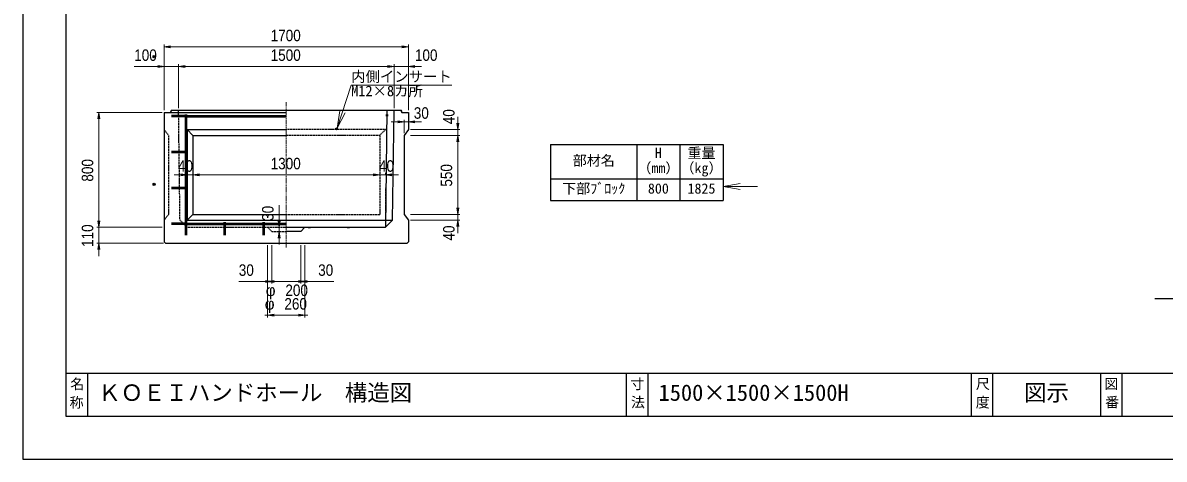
# Model space of a CAD drawing. Units: millimetres, scale not verified. Extents: x -210 to 210, y -148 to 148.
# Drawn here: x -210 to 54.8, y -148.5 to -47.2 of the extents above; entities that cross this region are included whole.
import ezdxf
from ezdxf.enums import TextEntityAlignment as Align

# ---------------------------------------------------------------- set-up
doc = ezdxf.new("R2010")
doc.units = ezdxf.units.MM
doc.header["$PDMODE"] = 32
doc.header["$PDSIZE"] = 0.5
doc.linetypes.add('USER1', pattern=[12.95, 6.35, -3.175, 0.25, -3.175])
doc.linetypes.add('USER2', pattern=[4.7625, 3.175, -1.5875])
doc.layers.add('0-0', color=7, linetype='Continuous')
for name, color, linetype, lineweight in [('0-1_0', 9, 'Continuous', 25), ('0-2_dims', 2, 'Continuous', 13), ('0-5_pen3実線', 7, 'Continuous', 25), ('0-6_pen4実線', 6, 'Continuous', 25), ('0-7_pen1一点', 4, 'USER1', 13), ('0-8_pen2破線', 3, 'USER2', 25), ('0-9_鉄筋１', 7, 'Continuous', 50), ('0-A_鉄筋２', 7, 'Continuous', 50)]:
    doc.layers.add(name, color=color, linetype=linetype, lineweight=lineweight)
doc.styles.add('ＭＳ ゴシック', font='')
doc.styles.add('ＭＳ Ｐゴシック', font='')
doc.styles.get('ＭＳ ゴシック').set_extended_font_data('MS Gothic')
doc.styles.get('ＭＳ Ｐゴシック').set_extended_font_data('MS PGothic')

# ---------------------------------------------------------------- blocks, each defined once
blk = doc.blocks.new('部分図 1')
at = {"layer": '0-1_0'}
blk.add_lwpolyline([(0, 0), (12600, 0), (12600, 8910), (0, 8910)], close=True, dxfattribs=at)
at = {"layer": '0-2_dims'}
for p, q in [((984, 2429.86), (984, 2886.86)), ((2684, 2871.86), (984, 2871.86)), ((2684, 2429.86), (2684, 2886.86)), ((984, 2734.86), (775.36, 2734.86)), ((984, 2429.86), (984, 2749.86)), ((984, 2734.86), (1084, 2734.86)), ((1084, 2444.86), (1084, 2749.86)), ((1084, 2444.86), (1084, 2749.86)), ((1084, 2734.86), (1174, 2734.86)), ((1084, 2734.86), (2584, 2734.86)), ((2584, 2734.86), (2494, 2734.86)), ((2584, 2444.86), (2584, 2749.86)), ((2584, 2444.86), (2584, 2749.86)), ((2584, 2734.86), (2684, 2734.86)), ((2684, 2429.86), (2684, 2749.86)), ((2684, 2734.86), (2774, 2734.86)), ((969, 2414.86), (514, 2414.86)), ((529, 1614.86), (529, 2414.86)), ((3027.3, 2294.86), (3027.3, 2384.86)), ((2654, 2348.98), (2564, 2348.98)), ((2654, 2269.86), (2654, 2363.98)), ((2654, 2348.98), (2684, 2348.98)), ((2684, 2309.86), (2684, 2363.98)), ((2684, 2348.98), (2774, 2348.98)), ((2699, 2294.86), (3042.3, 2294.86)), ((2699, 2254.86), (3042.3, 2254.86)), ((2699, 2254.86), (3042.3, 2254.86)), ((3027.3, 2254.86), (3027.3, 2294.86)), ((3027.3, 2254.86), (3027.3, 1704.86)), ((3027.3, 2254.86), (3027.3, 2164.86)), ((1184, 1979.86), (1184, 1994.86)), ((2484, 1979.86), (2484, 1994.86)), ((2484, 1979.86), (2484, 1994.86)), ((2524, 1979.86), (2524, 1994.86)), ((1144, 1979.86), (1054, 1979.86)), ((1144, 1979.86), (1144, 1964.86)), ((1184, 1979.86), (1144, 1979.86)), ((1184, 1979.86), (2484, 1979.86)), ((1184, 1979.86), (1184, 1964.86)), ((1184, 1979.86), (1274, 1979.86)), ((2484, 1979.86), (2394, 1979.86)), ((2484, 1979.86), (2524, 1979.86)), ((2524, 1979.86), (2614, 1979.86)), ((1784, 1614.86), (1784, 1768.96)), ((3027.3, 1704.86), (3027.3, 1794.86)), ((529, 1614.86), (529, 1704.86)), ((2699, 1704.86), (3042.3, 1704.86)), ((2699, 1704.86), (3042.3, 1704.86)), ((3027.3, 1704.86), (3027.3, 1664.86)), ((969, 1614.86), (514, 1614.86)), ((969, 1614.86), (514, 1614.86)), ((529, 1614.86), (529, 1504.86)), ((1784, 1614.86), (1769, 1614.86)), ((1784, 1584.86), (1784, 1614.86)), ((2699, 1664.86), (3042.3, 1664.86)), ((3027.3, 1664.86), (3027.3, 1574.86)), ((1784, 1584.86), (1769, 1584.86)), ((1784, 1584.86), (1784, 1494.86)), ((979, 1504.86), (514, 1504.86)), ((529, 1504.86), (529, 1414.86)), ((1704, 1489.86), (1704, 1222.86)), ((1704, 1489.86), (1704, 987.86)), ((1734, 1489.86), (1734, 1222.86)), ((1734, 1489.86), (1734, 1222.86)), ((1934, 1489.86), (1934, 1222.86)), ((1934, 1489.86), (1934, 1222.86)), ((1964, 1489.86), (1964, 987.86)), ((1964, 1489.86), (1964, 1222.86)), ((1734, 1237.86), (1644, 1237.86)), ((1734, 1237.86), (1934, 1237.86)), ((1934, 1237.86), (2024, 1237.86)), ((1704, 1002.86), (1684, 1002.86)), ((1704, 1002.86), (1964, 1002.86)), ((1964, 1002.86), (1984, 1002.86))]:
    blk.add_line(p, q, dxfattribs=at)
at = {"layer": '0-2_dims', "lineweight": 18}
blk.add_line((4873.75, 1899.22), (5113.05, 1899.22), dxfattribs=at)
at = {"layer": '0-2_dims'}
for points in [[(1029, 2879.36), (984, 2871.86), (1029, 2864.36)], [(2639, 2864.36), (2684, 2871.86), (2639, 2879.36)], [(939, 2727.36), (984, 2734.86), (939, 2742.36)], [(1129, 2742.36), (1084, 2734.86), (1129, 2727.36)], [(1129, 2742.36), (1084, 2734.86), (1129, 2727.36)], [(2539, 2727.36), (2584, 2734.86), (2539, 2742.36)], [(2539, 2727.36), (2584, 2734.86), (2539, 2742.36)], [(2729, 2742.36), (2684, 2734.86), (2729, 2727.36)], [(536.5, 2369.86), (529, 2414.86), (521.5, 2369.86)], [(2609, 2341.48), (2654, 2348.98), (2609, 2356.48)], [(2729, 2356.48), (2684, 2348.98), (2729, 2341.48)], [(3019.8, 2339.86), (3027.3, 2294.86), (3034.8, 2339.86)], [(3034.8, 2209.86), (3027.3, 2254.86), (3019.8, 2209.86)], [(3034.8, 2209.86), (3027.3, 2254.86), (3019.8, 2209.86)], [(1099, 1972.36), (1144, 1979.86), (1099, 1987.36)], [(1229, 1987.36), (1184, 1979.86), (1229, 1972.36)], [(1229, 1987.36), (1184, 1979.86), (1229, 1972.36)], [(2439, 1972.36), (2484, 1979.86), (2439, 1987.36)], [(2439, 1972.36), (2484, 1979.86), (2439, 1987.36)], [(2569, 1987.36), (2524, 1979.86), (2569, 1972.36)], [(3019.8, 1749.86), (3027.3, 1704.86), (3034.8, 1749.86)], [(3019.8, 1749.86), (3027.3, 1704.86), (3034.8, 1749.86)], [(521.5, 1659.86), (529, 1614.86), (536.5, 1659.86)], [(521.5, 1659.86), (529, 1614.86), (536.5, 1659.86)], [(1776.5, 1659.86), (1784, 1614.86), (1791.5, 1659.86)], [(3034.8, 1619.86), (3027.3, 1664.86), (3019.8, 1619.86)], [(1791.5, 1539.86), (1784, 1584.86), (1776.5, 1539.86)], [(536.5, 1459.86), (529, 1504.86), (521.5, 1459.86)], [(1734, 1237.86), (1704, 1237.86), (1503.18, 1237.86)], [(1689, 1230.36), (1734, 1237.86), (1689, 1245.36)], [(1689, 1230.36), (1734, 1237.86), (1689, 1245.36)], [(1749, 1245.36), (1704, 1237.86), (1749, 1230.36)], [(1919, 1230.36), (1964, 1237.86), (1919, 1245.36)], [(1979, 1245.36), (1934, 1237.86), (1979, 1230.36)], [(1979, 1245.36), (1934, 1237.86), (1979, 1230.36)], [(1934, 1237.86), (1964, 1237.86), (2164.82, 1237.86)], [(1749, 1010.36), (1704, 1002.86), (1749, 995.36)], [(1919, 995.36), (1964, 1002.86), (1919, 1010.36)]]:
    blk.add_lwpolyline(points, dxfattribs=at)
at = {"layer": '0-2_dims', "lineweight": 18}
blk.add_lwpolyline([(4993.75, 1919.22), (4873.75, 1899.22), (4993.75, 1879.22)], dxfattribs=at)
at = {"layer": '0-5_pen3実線'}
for p, q in [((984, 2414.86), (1834, 2414.86)), ((984, 2414.86), (984, 1514.86)), ((1034, 2429.86), (1029, 2414.86)), ((1029, 2414.86), (1034, 2429.86)), ((1034, 2429.86), (1834, 2429.86)), ((1834, 2429.86), (2634, 2429.86)), ((2534, 2429.86), (2524, 1614.86)), ((2574, 1664.86), (2584, 2429.86)), ((2634, 2429.86), (2639, 2414.86)), ((2639, 2414.86), (2634, 2429.86)), ((2639, 2414.86), (2684, 2414.86)), ((2684, 2414.86), (2684, 2294.86)), ((1144, 2294.86), (1834, 2294.86)), ((1144, 2294.86), (1144, 1664.86)), ((1184, 2254.86), (1144, 2294.86)), ((1184, 2254.86), (1834, 2254.86)), ((2684, 2294.86), (2654, 2254.86)), ((2654, 2254.86), (2654, 1704.86)), ((4273.75, 2191.72), (4273.75, 1801.72)), ((4573.75, 2191.72), (4573.75, 1801.72)), ((3673.75, 1951.72), (4873.75, 1951.72)), ((1184, 1704.86), (1834, 1704.86)), ((2654, 1704.86), (2684, 1664.86)), ((1834, 1614.86), (2524, 1614.86)), ((1964, 1614.86), (1934, 1584.86)), ((2524, 1614.86), (2574, 1664.86)), ((2684, 1664.86), (2684, 1514.86)), ((984, 1514.86), (994, 1504.86)), ((1934, 1584.86), (1834, 1584.86)), ((2684, 1514.86), (2674, 1504.86)), ((994, 1504.86), (2674, 1504.86)), ((8075, 1117), (7880, 1117)), ((450, 600), (450, 300)), ((4350, 600), (4350, 300)), ((6750, 600), (6750, 300)), ((7650, 600), (7650, 300))]:
    blk.add_line(p, q, dxfattribs=at)
at = {"layer": '0-5_pen3実線', "lineweight": 13}
for points in [[(2187.85, 2304.86), (2285, 2605.86), (2985.5, 2605.86)], [(2205.68, 2425.21), (2187.85, 2304.86), (2243.74, 2412.92)]]:
    blk.add_lwpolyline(points, dxfattribs=at)
at = {"layer": '0-5_pen3実線'}
for points in [[(1184, 2254.86), (1184, 1704.86), (1144, 1664.86)], [(1144, 1664.86), (1834, 1664.86), (2574, 1664.86)]]:
    blk.add_lwpolyline(points, dxfattribs=at)
blk.add_circle((2184, 2300.26), 6, dxfattribs=at)
for p in [(913.61, 2803.77), (913.61, 1914.58)]:
    blk.add_point(p, dxfattribs=at)
at = {"layer": '0-6_pen4実線'}
for p, q in [((3673.75, 2191.72), (4873.75, 2191.72)), ((3673.75, 2191.72), (3673.75, 1801.72)), ((4873.75, 2191.72), (4873.75, 1801.72)), ((3673.75, 1801.72), (4873.75, 1801.72)), ((300, 600), (12300, 600)), ((4200, 600), (4200, 300)), ((6600, 600), (6600, 300)), ((7500, 600), (7500, 300))]:
    blk.add_line(p, q, dxfattribs=at)
blk.add_lwpolyline([(300, 300), (12300, 300), (12300, 8610), (300, 8610)], close=True, dxfattribs=at)
at = {"layer": '0-7_pen1一点'}
blk.add_line((1834, 2485.86), (1834, 1471.86), dxfattribs=at)
at = {"layer": '0-8_pen2破線'}
for p, q in [((1094, 1664.86), (1084, 2429.86)), ((984, 2294.86), (1014, 2254.86)), ((1014, 2254.86), (1014, 1704.86)), ((2524, 2294.86), (1834, 2294.86)), ((2484, 2254.86), (1834, 2254.86)), ((2484, 2254.86), (2524, 2294.86)), ((2484, 2254.86), (2484, 1704.86)), ((2524, 1889.86), (2524, 1664.86)), ((1014, 1704.86), (984, 1664.86)), ((1834, 1704.86), (2484, 1704.86)), ((1144, 1614.86), (1094, 1664.86)), ((1144, 1614.86), (1834, 1614.86)), ((1704, 1614.86), (1734, 1584.86)), ((1734, 1584.86), (1834, 1584.86))]:
    blk.add_line(p, q, dxfattribs=at)
at = {"layer": '0-9_鉄筋１'}
for p, q in [((1134, 2399.86), (1134, 1609.86)), ((1134, 2389.86), (1834, 2389.86)), ((2533.51, 2389.86), (2534, 2389.86)), ((2534, 2399.86), (2534, 2389.86)), ((1134, 1639.86), (1834, 1639.86)), ((1404, 1649.86), (1404, 1609.86)), ((1674, 1649.86), (1674, 1609.86)), ((1994, 1614.86), (1994, 1609.86)), ((2264, 1614.86), (2264, 1609.86))]:
    blk.add_line(p, q, dxfattribs=at)
at = {"layer": '0-A_鉄筋２'}
for p, q in [((1134, 2389.86), (1034, 2389.86)), ((1034, 2139.86), (1144, 2139.86)), ((1034, 1889.86), (1144, 1889.86)), ((2527.37, 1889.86), (2524, 1889.86)), ((1134, 1639.86), (1034, 1639.86)), ((1134, 1609.86), (1134, 1559.86)), ((1404, 1609.86), (1404, 1559.86)), ((1674, 1609.86), (1674, 1559.86))]:
    blk.add_line(p, q, dxfattribs=at)
at = {"layer": '0-2_dims', "color": 7, "style": 'ＭＳ Ｐゴシック', "width": 0.9}
for s, p in [('1700', (1724.91, 2886.86)), ('100', (775.36, 2749.86)), ('1500', (1724.91, 2749.86)), ('100', (2729, 2749.86)), ('30', (2721.24, 2346.93)), ('40', (1079.84, 1977.82)), ('1300', (1724.91, 1994.86)), ('40', (2479.07, 1977.82)), ('30', (1503.18, 1252.86)), ('30', (2055.73, 1252.86)), ('200', (1827.36, 1112.32)), ('260', (1820.36, 1017.86))]:
    blk.add_text(s, height=79.98, dxfattribs=at).set_placement(p, align=Align.BOTTOM_LEFT)
for s, p in [('40', (3028.84, 2332.75)), ('800', (514, 1933.05)), ('550', (3012.3, 1898.05)), ('30', (1769, 1659.86)), ('110', (514, 1478.05)), ('40', (3028.84, 1522.75))]:
    blk.add_text(s, height=79.98, rotation=90, dxfattribs=at).set_placement(p, align=Align.BOTTOM_LEFT)
at = {"layer": '0-2_dims', "color": 7, "style": 'ＭＳ Ｐゴシック'}
for p in [(1691, 1112.32), (1684, 1017.86)]:
    blk.add_text('φ', height=79.98, dxfattribs=at).set_placement(p, align=Align.BOTTOM_LEFT)
at = {"layer": '0-5_pen3実線', "style": 'ＭＳ ゴシック'}
for s, height, p in [('内側インサート', 73.31, (2285.5, 2606.36)), ('M12×8カ所', 73.31, (2285, 2505.86)), ('H', 71.47, (4399.38, 2075.48)), ('重量', 71.47, (4626.27, 2075.48)), ('部材名', 71.47, (3827.53, 2022.98)), ('（mm）', 71.49, (4277.49, 1970.47)), ('（kg）', 71.49, (4577.49, 1970.47)), ('下部ﾌﾞﾛｯｸ', 71.48, (3754.39, 1827.97)), ('800', 71.47, (4350.64, 1827.98)), ('1825', 71.47, (4626.27, 1827.98)), ('名', 71.47, (330.86, 466.05)), ('寸', 71.38, (4229.1, 466.63)), ('尺', 71.42, (6633.3, 467.75)), ('図', 71.42, (7527.6, 467)), ('ＫＯＥＩハンドホール\u3000構造図', 114.4, (525, 372)), ('1500×1500×1500H', 114.4, (4425, 372.01)), ('図示', 114.3, (6969.04, 372.02)), ('称', 71.43, (325.72, 337.31)), ('法', 71.44, (4232.55, 339.37)), ('度', 71.44, (6632.55, 339)), ('番', 71.42, (7533.3, 339.75))]:
    blk.add_text(s, height=height, dxfattribs=at).set_placement(p, align=Align.BOTTOM_LEFT)

msp = doc.modelspace()

# ---------------------------------------------------------------- block references
at = {"layer": '0-0', "xscale": 0.0333333, "yscale": 0.0333333}
msp.add_blockref('部分図 1', (-210, -148.5), dxfattribs=at)

doc.saveas('drawing.dxf')
